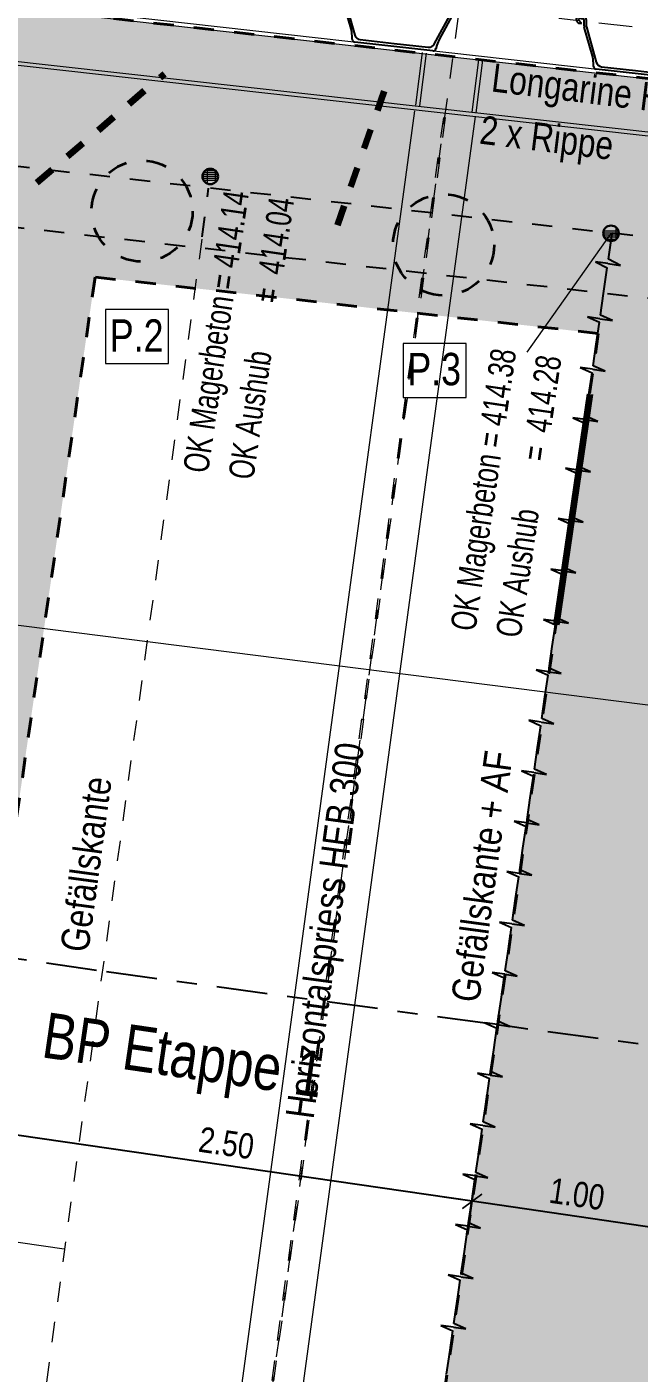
# Model space of a CAD drawing. Header units: metres. Extents: x 2681086.2 to 2681125.9, y 1225431.9 to 1225460.7.
# Drawn here: x 2681097.64 to 2681100.67, y 1225440.68 to 1225447.34 of the extents above; entities that cross this region are included whole.
import ezdxf

# ---------------------------------------------------------------- set-up
doc = ezdxf.new("R2010")
doc.units = ezdxf.units.M
doc.header["$PDMODE"] = 65
for name, pattern in [('ACAD_ISO14W100_S12', [0.35, 0.25, -0.05, 0, -0.05]), ('ALL_S17', [0.025, 0, -0.025]), ('ALL_S19', [0.075, 0, -0.075]), ('AUSGEZOGEN', [0]), ('GETRENNT2_S10', [0.255, 0.125, -0.065, 0, -0.065]), ('PUNKT2_S9', [0.175, 0.075, -0.05, 0, -0.05]), ('STRICHLINIE2_S3', [0.125, 0.075, -0.05]), ('STRICHLINIE_S4', [0.165, 0.125, -0.04]), ('STRICHPUNKT2_S11', [0.245, 0.165, -0.04, 0, -0.04]), ('VERDECKT2_S2', [0.09, 0.05, -0.04])]:
    doc.linetypes.add(name, pattern=pattern)
for name, color, linetype, lineweight in [('__4Kan_Schmutz_proj_Schraffur', 11, 'AUSGEZOGEN', 13), ('Beton geschnitten', 8, 'AUSGEZOGEN', 25), ('Beton verdeckt hinten', 252, 'GETRENNT2_S10', 18), ('Beton verdeckt vorne', 252, 'STRICHLINIE_S4', 25), ('Betonierfugen', 7, 'AUSGEZOGEN', 25), ('Design', 250, 'AUSGEZOGEN', 18), ('Stahl', 252, 'AUSGEZOGEN', 18), ('Standard', 7, 'AUSGEZOGEN', 13), ('Text Waende', 7, 'AUSGEZOGEN', 18), ('Vermassung Schnitte', 7, 'AUSGEZOGEN', 18)]:
    doc.layers.add(name, color=color, linetype=linetype, lineweight=lineweight)
doc.styles.add('ARIAL', font='arial.ttf')
doc.dimstyles.new('DIMSTYLE_9', dxfattribs={"dimtxt": 0.125, "dimasz": 0.14, "dimexe": 0, "dimexo": 0, "dimgap": 0.0625, "dimtad": 2, "dimrnd": 0.005, "dimzin": 4, "dimdsep": 46, "dimtxsty": 'ARIAL', "dimblk1": 'ALL_ML_STRICH', "dimblk2": 'ALL_ML_STRICH', "dimsah": 1, "dimcen": 0, "dimclrd": 7, "dimclre": 7, "dimclrt": 7, "dimadec": 0, "dimazin": 0, "dimtfac": 1, "dimtdec": 0, "dimtix": 1, "dimtmove": 2, "dimatfit": 3, "dimfxl": 0, "dimtzin": 0, "dimlwd": 0, "dimlwe": 18, "dimarcsym": 0})
pattern_1 = [(0, (2680800.786, 1224999.838), (0, 0.01), []), (90, (2680800.786, 1224999.838), (-0.01, 0), [])]

# ---------------------------------------------------------------- blocks, each defined once
blk = doc.blocks.new('COMPLEXOBJECT_77')
at = {"color": 7, "linetype": 'AUSGEZOGEN', "lineweight": 25, "transparency": 33554687}
for p, q in [((298.3808, 447.6652), (298.3817, 447.6726)), ((298.391, 447.6706), (298.3908, 447.6689)), ((298.3916, 447.6666), (298.4039, 447.6527)), ((298.4146, 447.6709), (298.3943, 447.6732)), ((298.3949, 447.6832), (298.4184, 447.6806)), ((298.4021, 447.6492), (298.3968, 447.6498)), ((298.4187, 447.6379), (298.419, 447.6659)), ((298.4291, 447.6685), (298.4287, 447.6396)), ((298.4594, 447.4883), (298.4196, 447.6309)), ((298.4296, 447.6326), (298.4786, 447.4569)), ((298.8709, 447.413), (298.9576, 447.5734)), ((298.9601, 447.5801), (298.9661, 447.6083)), ((298.9753, 447.6035), (298.9694, 447.5761)), ((298.9792, 447.6177), (299.0026, 447.6151)), ((299.001, 447.6052), (298.9808, 447.6075)), ((298.9872, 447.5873), (299.0023, 447.5981)), ((298.9934, 447.5829), (298.9882, 447.5835)), ((299.0035, 447.6002), (299.0037, 447.6019)), ((299.0132, 447.6018), (299.0124, 447.5944)), ((298.967, 447.5695), (298.8966, 447.4392)), ((298.4656, 447.437), (298.4647, 447.4548)), ((298.884, 447.4078), (298.8792, 447.3906))]:
    blk.add_line(p, q, dxfattribs=at)
for points in [[(298.8631, 447.3796), (298.671, 447.4012), (298.4789, 447.4227)], [(298.5042, 447.4352), (298.6727, 447.4163), (298.8412, 447.3974)]]:
    blk.add_lwpolyline(points, dxfattribs=at)
for centre, radius, start, end in [((298.3908, 447.664), 0.01, 173.6027, 214.141), ((298.3936, 447.6713), 0.012, 83.6027, 173.6027), ((298.3991, 447.6697), 0.02, 214.141, 263.6027), ((298.3938, 447.6686), 0.003, 173.6027, 221.6027), ((298.394, 447.6702), 0.003, 83.6027, 173.6027), ((298.4023, 447.6513), 0.00213, 263.6027, 41.6027), ((298.414, 447.666), 0.005, 359.3133, 83.6027), ((298.4171, 447.6686), 0.012, 359.3133, 83.6027), ((298.4437, 447.6376), 0.025, 179.3133, 195.5857), ((298.4537, 447.6393), 0.025, 179.3133, 195.5857), ((298.9356, 447.5853), 0.025, 331.6196, 347.8921), ((298.9779, 447.6058), 0.012, 83.6027, 167.8921), ((298.945, 447.5814), 0.025, 331.6196, 347.8921), ((298.9802, 447.6025), 0.005, 83.6027, 167.8921), ((298.9884, 447.5856), 0.00213, 125.6027, 263.6027), ((298.9956, 447.6028), 0.02, 263.6027, 313.0644), ((299.0007, 447.6022), 0.003, 353.6027, 83.6027), ((299.0005, 447.6006), 0.003, 305.6027, 353.6027), ((299.0013, 447.6031), 0.012, 353.6027, 83.6027), ((299.0024, 447.5955), 0.01, 313.0644, 353.6027), ((298.3149, 447.4479), 0.15, 2.6027, 15.5857), ((298.5075, 447.465), 0.03, 195.5857, 263.6027), ((299.0286, 447.3679), 0.15, 151.6196, 164.6027), ((298.4805, 447.4376), 0.015, 182.6027, 263.6027), ((298.8445, 447.4272), 0.03, 263.6027, 331.6196), ((298.8648, 447.3946), 0.015, 263.6027, 344.6027)]:
    blk.add_arc(centre, radius, start, end, dxfattribs=at)
blk = doc.blocks.new('COMPLEXOBJECT_79')
at = {"color": 7, "linetype": 'AUSGEZOGEN', "lineweight": 25, "transparency": 33554687}
for p, q in [((299.5734, 447.5315), (299.5742, 447.5389)), ((299.5835, 447.5369), (299.5834, 447.5352)), ((299.5841, 447.5329), (299.5964, 447.519)), ((299.6071, 447.5372), (299.5869, 447.5395)), ((299.5875, 447.5495), (299.6109, 447.5469)), ((299.5946, 447.5155), (299.5894, 447.5161)), ((299.6112, 447.5042), (299.6115, 447.5322)), ((299.6216, 447.5348), (299.6212, 447.5059)), ((299.6519, 447.3545), (299.6121, 447.4972)), ((299.6221, 447.4989), (299.6712, 447.3232)), ((300.0634, 447.2792), (300.1501, 447.4397)), ((300.1526, 447.4464), (300.1586, 447.4746)), ((300.1679, 447.4698), (300.162, 447.4424)), ((300.1717, 447.484), (300.1952, 447.4814)), ((300.1936, 447.4715), (300.1733, 447.4737)), ((300.1797, 447.4536), (300.1948, 447.4644)), ((300.1859, 447.4492), (300.1807, 447.4498)), ((300.196, 447.4665), (300.1962, 447.4682)), ((300.2058, 447.4681), (300.2049, 447.4606)), ((300.1595, 447.4358), (300.0892, 447.3055)), ((299.6581, 447.3032), (299.6573, 447.3211)), ((300.0765, 447.274), (300.0718, 447.2569))]:
    blk.add_line(p, q, dxfattribs=at)
for points in [[(300.0556, 447.2459), (299.8635, 447.2675), (299.6714, 447.289)], [(299.6967, 447.3015), (299.8652, 447.2826), (300.0337, 447.2637)]]:
    blk.add_lwpolyline(points, dxfattribs=at)
for centre, radius, start, end in [((299.5833, 447.5303), 0.01, 173.6027, 214.141), ((299.5861, 447.5376), 0.012, 83.6027, 173.6027), ((299.5916, 447.536), 0.02, 214.141, 263.6027), ((299.5863, 447.5349), 0.003, 173.6027, 221.6027), ((299.5865, 447.5365), 0.003, 83.6027, 173.6027), ((299.5948, 447.5176), 0.00213, 263.6027, 41.6027), ((299.6065, 447.5323), 0.005, 359.3133, 83.6027), ((299.6096, 447.5349), 0.012, 359.3133, 83.6027), ((299.6362, 447.5039), 0.025, 179.3133, 195.5857), ((299.6462, 447.5056), 0.025, 179.3133, 195.5857), ((300.1281, 447.4516), 0.025, 331.6196, 347.8921), ((300.1704, 447.4721), 0.012, 83.6027, 167.8921), ((300.1375, 447.4477), 0.025, 331.6196, 347.8921), ((300.1727, 447.4688), 0.005, 83.6027, 167.8921), ((300.1809, 447.4519), 0.00213, 125.6027, 263.6027), ((300.1881, 447.4691), 0.02, 263.6027, 313.0644), ((300.1932, 447.4685), 0.003, 353.6027, 83.6027), ((300.193, 447.4669), 0.003, 305.6027, 353.6027), ((300.1938, 447.4694), 0.012, 353.6027, 83.6027), ((300.195, 447.4618), 0.01, 313.0644, 353.6027), ((299.5074, 447.3142), 0.15, 2.6027, 15.5857), ((299.7001, 447.3313), 0.03, 195.5857, 263.6027), ((300.2211, 447.2342), 0.15, 151.6196, 164.6027), ((299.6731, 447.3039), 0.015, 182.6027, 263.6027), ((300.0371, 447.2935), 0.03, 263.6027, 331.6196), ((300.0573, 447.2608), 0.015, 263.6027, 344.6027)]:
    blk.add_arc(centre, radius, start, end, dxfattribs=at)
blk = doc.blocks.new('ALL_ML_STRICH')
at = {"color": 0, "linetype": 'ByBlock', "lineweight": -2}
for p, q in [((0, -0.5), (0, 0.5)), ((-1, 0), (0.5, 0)), ((-0.3, -0.3), (0.3, 0.3))]:
    blk.add_line(p, q, dxfattribs=at)
blk = doc.blocks.new('*D118')
at = {"layer": 'DEFPOINTS', "color": 7, "linetype": 'AUSGEZOGEN', "lineweight": 18, "transparency": 16777216}
for p in [(2681099.837, 1225441.483), (2681100.841, 1225441.443), (2681100.833, 1225441.389)]:
    blk.add_point(p, dxfattribs=at)
at = {"layer": 'Vermassung Schnitte', "color": 7, "linetype": 'AUSGEZOGEN', "lineweight": -2, "transparency": 16777216}
for p, q in [((2681099.844, 1225441.533), (2681099.844, 1225441.533)), ((2681100.833, 1225441.389), (2681099.844, 1225441.533)), ((2681100.833, 1225441.389), (2681100.833, 1225441.389))]:
    blk.add_line(p, q, dxfattribs=at)
at = {"layer": 'Vermassung Schnitte', "color": 7, "linetype": 'AUSGEZOGEN', "lineweight": 18, "transparency": 16777216, "xscale": 0.14, "yscale": 0.14, "zscale": 0.14}
for p, rotation in [((2681099.844, 1225441.533), 171.735), ((2681100.833, 1225441.389), 351.7350000000001)]:
    blk.add_blockref('ALL_ML_STRICH', p, dxfattribs=dict(at, rotation=rotation))
at = {"layer": 'Vermassung Schnitte', "color": 7, "linetype": 'AUSGEZOGEN', "lineweight": 18, "transparency": 16777216, "insert": (2681100.362, 1225441.568), "char_height": 0.125, "width": 0.4, "attachment_point": 5, "rotation": 351.73215, "style": 'ARIAL'}
blk.add_mtext('\\W0.80;\\A1;{\\A1;{1.00\\H0.082500;\\S^ ;}}', dxfattribs=at)
blk = doc.blocks.new('*D119')
at = {"layer": 'DEFPOINTS', "color": 7, "linetype": 'AUSGEZOGEN', "lineweight": 18, "transparency": 16777216}
for p in [(2681097.398, 1225442.086), (2681099.844, 1225441.533), (2681099.837, 1225441.483)]:
    blk.add_point(p, dxfattribs=at)
at = {"layer": 'Vermassung Schnitte', "color": 7, "linetype": 'AUSGEZOGEN', "lineweight": -2, "transparency": 16777216}
for p, q in [((2681097.37, 1225441.892), (2681097.37, 1225441.892)), ((2681099.844, 1225441.533), (2681097.37, 1225441.892)), ((2681099.844, 1225441.533), (2681099.844, 1225441.533))]:
    blk.add_line(p, q, dxfattribs=at)
at = {"layer": 'Vermassung Schnitte', "color": 7, "linetype": 'AUSGEZOGEN', "lineweight": 18, "transparency": 16777216, "xscale": 0.14, "yscale": 0.14, "zscale": 0.14}
for p, rotation in [((2681097.37, 1225441.892), 171.735), ((2681099.844, 1225441.533), 351.7350000000001)]:
    blk.add_blockref('ALL_ML_STRICH', p, dxfattribs=dict(at, rotation=rotation))
at = {"layer": 'Vermassung Schnitte', "color": 7, "linetype": 'AUSGEZOGEN', "lineweight": 18, "transparency": 16777216, "insert": (2681098.63, 1225441.82), "char_height": 0.125, "width": 0.4, "attachment_point": 5, "rotation": 351.73215, "style": 'ARIAL'}
blk.add_mtext('\\W0.80;\\A1;{\\A1;{2.50\\H0.082500;\\S^ ;}}', dxfattribs=at)
blk = doc.blocks.new('MUSTERELEMENT_9')
at = {"layer": 'Betonierfugen', "color": 7, "linetype": 'AUSGEZOGEN', "lineweight": 25, "transparency": 33554687}
for p, q in [((299.7287, 446.3288), (299.6669, 446.3378)), ((299.6669, 446.3378), (299.7257, 446.308)), ((299.7072, 446.1803), (299.7257, 446.308)), ((299.7287, 446.3288), (299.7906, 446.3198)), ((299.7906, 446.3198), (299.7318, 446.3496))]:
    blk.add_line(p, q, dxfattribs=at)
blk.add_lwpolyline([(299.7318, 446.3496), (299.7503, 446.4773), (299.7503, 446.4773)], dxfattribs=at)
blk = doc.blocks.new('MUSTERELEMENT_10')
at = {"layer": 'Betonierfugen', "color": 7, "linetype": 'AUSGEZOGEN', "lineweight": 25, "transparency": 33554687}
for p, q in [((299.6916, 446.0732), (299.7072, 446.1803)), ((299.6891, 446.0557), (299.6272, 446.0647)), ((299.6272, 446.0647), (299.6866, 446.0383)), ((299.6891, 446.0557), (299.7509, 446.0467)), ((299.7509, 446.0467), (299.6916, 446.0732)), ((299.671, 445.9311), (299.6866, 446.0383)), ((299.6554, 445.824), (299.671, 445.9311)), ((299.6529, 445.8066), (299.591, 445.8156)), ((299.591, 445.8156), (299.6504, 445.7891)), ((299.6348, 445.682), (299.6504, 445.7891)), ((299.6529, 445.8066), (299.7147, 445.7976)), ((299.7147, 445.7976), (299.6554, 445.824)), ((299.6192, 445.5749), (299.6348, 445.682)), ((299.6786, 445.5484), (299.6192, 445.5749)), ((299.6167, 445.5574), (299.5548, 445.5664)), ((299.5548, 445.5664), (299.6142, 445.54)), ((299.5986, 445.4328), (299.6142, 445.54)), ((299.6167, 445.5574), (299.6786, 445.5484)), ((299.583, 445.3257), (299.5986, 445.4328)), ((299.5805, 445.3083), (299.5187, 445.3172)), ((299.5187, 445.3172), (299.578, 445.2908)), ((299.6424, 445.2993), (299.583, 445.3257)), ((299.5624, 445.1837), (299.578, 445.2908)), ((299.5805, 445.3083), (299.6424, 445.2993)), ((299.5468, 445.0765), (299.5624, 445.1837)), ((299.5443, 445.0591), (299.4825, 445.0681)), ((299.4825, 445.0681), (299.5418, 445.0417)), ((299.5443, 445.0591), (299.6062, 445.0501)), ((299.6062, 445.0501), (299.5468, 445.0765)), ((299.5262, 444.9345), (299.5418, 445.0417)), ((299.5107, 444.8274), (299.5262, 444.9345)), ((299.5081, 444.8099), (299.4463, 444.8189)), ((299.4463, 444.8189), (299.5056, 444.7925)), ((299.49, 444.6854), (299.5056, 444.7925)), ((299.5081, 444.8099), (299.57, 444.801)), ((299.57, 444.801), (299.5107, 444.8274)), ((299.4745, 444.5782), (299.49, 444.6854)), ((299.5338, 444.5518), (299.4745, 444.5782)), ((299.4719, 444.5608), (299.4101, 444.5698)), ((299.4101, 444.5698), (299.4694, 444.5434)), ((299.4538, 444.4362), (299.4694, 444.5434)), ((299.4719, 444.5608), (299.5338, 444.5518)), ((299.4383, 444.3291), (299.4538, 444.4362)), ((299.4357, 444.3116), (299.3739, 444.3206)), ((299.3739, 444.3206), (299.4332, 444.2942)), ((299.4357, 444.3116), (299.4976, 444.3027)), ((299.4976, 444.3027), (299.4383, 444.3291)), ((299.4176, 444.1871), (299.4332, 444.2942)), ((299.4021, 444.0799), (299.4176, 444.1871)), ((299.3995, 444.0625), (299.3377, 444.0715)), ((299.3377, 444.0715), (299.397, 444.045)), ((299.3814, 443.9379), (299.397, 444.045)), ((299.3995, 444.0625), (299.4614, 444.0535)), ((299.4614, 444.0535), (299.4021, 444.0799)), ((299.3659, 443.8308), (299.3814, 443.9379)), ((299.3634, 443.8133), (299.3015, 443.8223)), ((299.3015, 443.8223), (299.3608, 443.7959)), ((299.3453, 443.6887), (299.3608, 443.7959)), ((299.3634, 443.8133), (299.4252, 443.8043)), ((299.4252, 443.8043), (299.3659, 443.8308)), ((299.3297, 443.5816), (299.3453, 443.6887)), ((299.389, 443.5552), (299.3297, 443.5816)), ((299.3272, 443.5642), (299.2653, 443.5732)), ((299.2653, 443.5732), (299.3246, 443.5467)), ((299.3091, 443.4396), (299.3246, 443.5467)), ((299.3272, 443.5642), (299.389, 443.5552)), ((299.2935, 443.3325), (299.3091, 443.4396)), ((299.291, 443.315), (299.2291, 443.324)), ((299.2291, 443.324), (299.2884, 443.2976)), ((299.291, 443.315), (299.3528, 443.306)), ((299.3528, 443.306), (299.2935, 443.3325)), ((299.2729, 443.1904), (299.2884, 443.2976)), ((299.2573, 443.0833), (299.2729, 443.1904)), ((299.2548, 443.0659), (299.1929, 443.0748)), ((299.1929, 443.0748), (299.2522, 443.0484)), ((299.2367, 442.9413), (299.2522, 443.0484)), ((299.2548, 443.0659), (299.3166, 443.0569)), ((299.3166, 443.0569), (299.2573, 443.0833)), ((299.2211, 442.8341), (299.2367, 442.9413)), ((299.2186, 442.8167), (299.1567, 442.8257)), ((299.1567, 442.8257), (299.216, 442.7993)), ((299.2005, 442.6921), (299.216, 442.7993)), ((299.2186, 442.8167), (299.2804, 442.8077)), ((299.2804, 442.8077), (299.2211, 442.8341)), ((299.1849, 442.585), (299.2005, 442.6921)), ((299.2442, 442.5586), (299.1849, 442.585)), ((299.1824, 442.5676), (299.1205, 442.5765)), ((299.1205, 442.5765), (299.1799, 442.5501)), ((299.1643, 442.443), (299.1799, 442.5501)), ((299.1824, 442.5676), (299.2442, 442.5586)), ((299.1487, 442.3358), (299.1643, 442.443)), ((299.1462, 442.3184), (299.0843, 442.3274)), ((299.0843, 442.3274), (299.1437, 442.301)), ((299.1462, 442.3184), (299.208, 442.3094)), ((299.208, 442.3094), (299.1487, 442.3358)), ((299.1281, 442.1938), (299.1437, 442.301)), ((299.1125, 442.0867), (299.1281, 442.1938)), ((299.11, 442.0692), (299.0482, 442.0782)), ((299.0482, 442.0782), (299.1075, 442.0518)), ((299.0919, 441.9447), (299.1075, 442.0518)), ((299.11, 442.0692), (299.1719, 442.0603)), ((299.1719, 442.0603), (299.1125, 442.0867)), ((299.0763, 441.8375), (299.0919, 441.9447)), ((299.0738, 441.8201), (299.012, 441.8291)), ((299.012, 441.8291), (299.0713, 441.8026)), ((299.0557, 441.6955), (299.0713, 441.8026)), ((299.0738, 441.8201), (299.1357, 441.8111)), ((299.1357, 441.8111), (299.0763, 441.8375)), ((299.0402, 441.5884), (299.0557, 441.6955)), ((299.0995, 441.5619), (299.0402, 441.5884)), ((299.0376, 441.5709), (298.9758, 441.5799)), ((298.9758, 441.5799), (299.0351, 441.5535)), ((299.0195, 441.4464), (299.0351, 441.5535)), ((299.0376, 441.5709), (299.0995, 441.5619)), ((299.004, 441.3392), (299.0195, 441.4464)), ((299.0014, 441.3218), (298.9396, 441.3308)), ((298.9396, 441.3308), (298.9989, 441.3043)), ((299.0014, 441.3218), (299.0633, 441.3128)), ((299.0633, 441.3128), (299.004, 441.3392)), ((298.9833, 441.1972), (298.9989, 441.3043)), ((298.9678, 441.0901), (298.9833, 441.1972)), ((298.9652, 441.0726), (298.9034, 441.0816)), ((298.9034, 441.0816), (298.9627, 441.0552)), ((298.9471, 440.948), (298.9627, 441.0552)), ((298.9652, 441.0726), (299.0271, 441.0636)), ((299.0271, 441.0636), (298.9678, 441.0901)), ((298.9316, 440.8409), (298.9471, 440.948))]:
    blk.add_line(p, q, dxfattribs=at)

msp = doc.modelspace()

# ---------------------------------------------------------------- hatches: boundary and pattern name
at = {"layer": '__4Kan_Schmutz_proj_Schraffur', "linetype": 'AUSGEZOGEN', "lineweight": 25, "transparency": 33554687}
h = msp.add_hatch(color=254, dxfattribs=at)
h.paths.add_polyline_path([(2681100.281, 1225437.584), (2681101.461, 1225445.709), (2681101.646, 1225446.977), (2681095.608, 1225447.654), (2681095.361, 1225446.394), (2681096.987, 1225446.211), (2681096.011, 1225439.495), (2681093.741, 1225439.824), (2681093.364, 1225438.585)])
h.paths.add_polyline_path([(2681099.475, 1225438.994), (2681097.001, 1225439.352), (2681097.981, 1225446.1), (2681100.467, 1225445.821)], flags=16)
at = {"layer": 'Standard', "linetype": 'AUSGEZOGEN', "lineweight": 13, "transparency": 33554687}
h = msp.add_hatch(dxfattribs=at)
h.set_pattern_fill('SCHRAFFUR_10', scale=0.05, style=0, pattern_type=2)
h.set_pattern_definition(pattern_1)
h.paths.add_polyline_path([(2681098.545, 1225446.559), (2681098.547, 1225446.558), (2681098.549, 1225446.558), (2681098.552, 1225446.558), (2681098.554, 1225446.558), (2681098.557, 1225446.559), (2681098.559, 1225446.559), (2681098.561, 1225446.56), (2681098.564, 1225446.561), (2681098.566, 1225446.562), (2681098.568, 1225446.563), (2681098.57, 1225446.564), (2681098.572, 1225446.565), (2681098.574, 1225446.567), (2681098.576, 1225446.568), (2681098.578, 1225446.57), (2681098.579, 1225446.572), (2681098.581, 1225446.574), (2681098.582, 1225446.576), (2681098.583, 1225446.578), (2681098.585, 1225446.58), (2681098.586, 1225446.582), (2681098.586, 1225446.584), (2681098.587, 1225446.586), (2681098.588, 1225446.589), (2681098.588, 1225446.591), (2681098.588, 1225446.594), (2681098.589, 1225446.596), (2681098.589, 1225446.598), (2681098.588, 1225446.601), (2681098.588, 1225446.603), (2681098.588, 1225446.606), (2681098.587, 1225446.608), (2681098.586, 1225446.61), (2681098.585, 1225446.612), (2681098.584, 1225446.615), (2681098.583, 1225446.617), (2681098.582, 1225446.619), (2681098.58, 1225446.621), (2681098.579, 1225446.623), (2681098.577, 1225446.624), (2681098.575, 1225446.626), (2681098.573, 1225446.627), (2681098.571, 1225446.629), (2681098.569, 1225446.63), (2681098.567, 1225446.631), (2681098.565, 1225446.632), (2681098.563, 1225446.633), (2681098.56, 1225446.634), (2681098.558, 1225446.634), (2681098.556, 1225446.635), (2681098.553, 1225446.635), (2681098.551, 1225446.635), (2681098.548, 1225446.635), (2681098.546, 1225446.635), (2681098.544, 1225446.635), (2681098.541, 1225446.634), (2681098.539, 1225446.634), (2681098.537, 1225446.633), (2681098.534, 1225446.632), (2681098.532, 1225446.631), (2681098.53, 1225446.63), (2681098.528, 1225446.628), (2681098.526, 1225446.627), (2681098.524, 1225446.625), (2681098.523, 1225446.624), (2681098.521, 1225446.622), (2681098.519, 1225446.62), (2681098.518, 1225446.618), (2681098.517, 1225446.616), (2681098.516, 1225446.614), (2681098.515, 1225446.612), (2681098.514, 1225446.609), (2681098.513, 1225446.607), (2681098.512, 1225446.605), (2681098.512, 1225446.602), (2681098.512, 1225446.6), (2681098.512, 1225446.597), (2681098.512, 1225446.595), (2681098.512, 1225446.593), (2681098.512, 1225446.59), (2681098.513, 1225446.588), (2681098.513, 1225446.586), (2681098.514, 1225446.583), (2681098.515, 1225446.581), (2681098.516, 1225446.579), (2681098.517, 1225446.577), (2681098.519, 1225446.575), (2681098.52, 1225446.573), (2681098.522, 1225446.571), (2681098.523, 1225446.569), (2681098.525, 1225446.568), (2681098.527, 1225446.566), (2681098.529, 1225446.565), (2681098.531, 1225446.563), (2681098.533, 1225446.562), (2681098.535, 1225446.561), (2681098.538, 1225446.56), (2681098.54, 1225446.56), (2681098.542, 1225446.559)], flags=0)
h = msp.add_hatch(dxfattribs=at)
h.set_pattern_fill('SCHRAFFUR_10', scale=0.05, style=0, pattern_type=2)
h.set_pattern_definition(pattern_1)
h.paths.add_polyline_path([(2681100.525, 1225446.277), (2681100.527, 1225446.277), (2681100.53, 1225446.277), (2681100.532, 1225446.277), (2681100.534, 1225446.277), (2681100.537, 1225446.278), (2681100.539, 1225446.278), (2681100.541, 1225446.279), (2681100.544, 1225446.279), (2681100.546, 1225446.28), (2681100.548, 1225446.281), (2681100.55, 1225446.283), (2681100.552, 1225446.284), (2681100.554, 1225446.285), (2681100.556, 1225446.287), (2681100.558, 1225446.289), (2681100.559, 1225446.29), (2681100.561, 1225446.292), (2681100.562, 1225446.294), (2681100.564, 1225446.296), (2681100.565, 1225446.298), (2681100.566, 1225446.301), (2681100.567, 1225446.303), (2681100.567, 1225446.305), (2681100.568, 1225446.308), (2681100.568, 1225446.31), (2681100.569, 1225446.312), (2681100.569, 1225446.315), (2681100.569, 1225446.317), (2681100.568, 1225446.32), (2681100.568, 1225446.322), (2681100.568, 1225446.324), (2681100.567, 1225446.327), (2681100.566, 1225446.329), (2681100.565, 1225446.331), (2681100.564, 1225446.333), (2681100.563, 1225446.335), (2681100.562, 1225446.338), (2681100.56, 1225446.339), (2681100.559, 1225446.341), (2681100.557, 1225446.343), (2681100.555, 1225446.345), (2681100.553, 1225446.346), (2681100.551, 1225446.348), (2681100.549, 1225446.349), (2681100.547, 1225446.35), (2681100.545, 1225446.351), (2681100.543, 1225446.352), (2681100.541, 1225446.353), (2681100.538, 1225446.353), (2681100.536, 1225446.354), (2681100.533, 1225446.354), (2681100.531, 1225446.354), (2681100.529, 1225446.354), (2681100.526, 1225446.354), (2681100.524, 1225446.353), (2681100.521, 1225446.353), (2681100.519, 1225446.352), (2681100.517, 1225446.352), (2681100.515, 1225446.351), (2681100.512, 1225446.35), (2681100.51, 1225446.348), (2681100.508, 1225446.347), (2681100.506, 1225446.346), (2681100.504, 1225446.344), (2681100.503, 1225446.342), (2681100.501, 1225446.341), (2681100.5, 1225446.339), (2681100.498, 1225446.337), (2681100.497, 1225446.335), (2681100.496, 1225446.333), (2681100.495, 1225446.33), (2681100.494, 1225446.328), (2681100.493, 1225446.326), (2681100.493, 1225446.323), (2681100.492, 1225446.321), (2681100.492, 1225446.319), (2681100.492, 1225446.316), (2681100.492, 1225446.314), (2681100.492, 1225446.311), (2681100.492, 1225446.309), (2681100.493, 1225446.307), (2681100.493, 1225446.304), (2681100.494, 1225446.302), (2681100.495, 1225446.3), (2681100.496, 1225446.298), (2681100.497, 1225446.296), (2681100.499, 1225446.293), (2681100.5, 1225446.292), (2681100.502, 1225446.29), (2681100.503, 1225446.288), (2681100.505, 1225446.286), (2681100.507, 1225446.285), (2681100.509, 1225446.283), (2681100.511, 1225446.282), (2681100.513, 1225446.281), (2681100.515, 1225446.28), (2681100.518, 1225446.279), (2681100.52, 1225446.278), (2681100.522, 1225446.278)], flags=0)

# ---------------------------------------------------------------- linework, layer by layer
at = {"layer": 'Beton geschnitten', "color": 7, "linetype": 'ALL_S17', "lineweight": 25, "transparency": 33554687}
for p, q in [((2681108.389, 1225445.436), (2681095.457, 1225446.886)), ((2681108.363, 1225445.137), (2681096.022, 1225446.521))]:
    msp.add_line(p, q, dxfattribs=at)
at = {"layer": 'Beton verdeckt hinten', "color": 7, "linetype": 'ACAD_ISO14W100_S12', "lineweight": 25, "transparency": 33554687}
for p, q in [((2681097.988, 1225442.673), (2681094.723, 1225443.149)), ((2681101.556, 1225442.189), (2681097.988, 1225442.673))]:
    msp.add_line(p, q, dxfattribs=at)
at = {"layer": 'Beton verdeckt vorne', "color": 7, "linetype": 'ALL_S19', "lineweight": 25, "transparency": 33554687}
msp.add_line((2681098.51, 1225446.298), (2681098.542, 1225446.54), dxfattribs=at)
at = {"layer": 'Design', "color": 7, "linetype": 'AUSGEZOGEN', "lineweight": 13, "transparency": 33554687}
for p, q in [((2681100.115, 1225445.729), (2681100.53, 1225446.316)), ((2681107.939, 1225443.072), (2681095.05, 1225444.7)), ((2681095.849, 1225441.587), (2681097.828, 1225441.298))]:
    msp.add_line(p, q, dxfattribs=at)
at = {"layer": 'Design', "color": 7, "linetype": 'ALL_S19', "lineweight": 13, "transparency": 33554687}
msp.add_line((2681098.508, 1225446.287), (2681097.528, 1225439.071), dxfattribs=at)
at = {"layer": 'Design', "color": 7, "linetype": 'STRICHLINIE2_S3', "lineweight": 35, "transparency": 33554687}
for centre in [(2681098.213, 1225446.426), (2681099.703, 1225446.259)]:
    msp.add_circle(centre, 0.25, dxfattribs=at)
at = {"layer": 'Stahl', "linetype": 'GETRENNT2_S10', "lineweight": 13, "transparency": 33554687}
msp.add_line((2681099.834, 1225447.824), (2681098.352, 1225436.899), dxfattribs=at)
at = {"layer": 'Stahl', "transparency": 33554687}
for p, q in [((2681096.157, 1225447.591), (2681104.317, 1225446.676)), ((2681096.159, 1225447.61), (2681104.319, 1225446.695)), ((2681096.125, 1225447.312), (2681104.285, 1225446.397)), ((2681096.127, 1225447.331), (2681104.287, 1225446.416)), ((2681099.597, 1225447.209), (2681099.564, 1225446.949)), ((2681099.617, 1225447.206), (2681099.584, 1225446.946)), ((2681099.875, 1225447.174), (2681099.842, 1225446.914)), ((2681099.895, 1225447.172), (2681099.862, 1225446.912)), ((2681098.361, 1225438.088), (2681099.561, 1225446.922)), ((2681098.659, 1225438.051), (2681099.86, 1225446.893))]:
    msp.add_line(p, q, dxfattribs=at)
at = {"layer": 'Stahl', "linetype": 'VERDECKT2_S2', "transparency": 33554687}
for p, q in [((2681098.505, 1225438.07), (2681099.706, 1225446.908)), ((2681098.514, 1225438.069), (2681099.715, 1225446.907))]:
    msp.add_line(p, q, dxfattribs=at)
at = {"layer": 'Standard', "color": 94, "linetype": 'VERDECKT2_S2', "lineweight": 40, "transparency": 33554687}
for p, q in [((2681106.121, 1225446.475), (2681095.996, 1225447.61)), ((2681097.981, 1225446.1), (2681097.001, 1225439.352)), ((2681100.467, 1225445.821), (2681097.981, 1225446.1)), ((2681100.467, 1225445.821), (2681099.475, 1225438.994))]:
    msp.add_line(p, q, dxfattribs=at)
at = {"layer": 'Standard', "color": 7, "linetype": 'PUNKT2_S9', "lineweight": 100, "transparency": 33554687}
for p, q in [((2681097.693, 1225446.567), (2681098.324, 1225447.105)), ((2681099.178, 1225446.357), (2681099.414, 1225447.033))]:
    msp.add_line(p, q, dxfattribs=at)
at = {"layer": 'Standard', "color": 52, "linetype": 'AUSGEZOGEN', "lineweight": 100, "transparency": 33554687}
msp.add_line((2681100.425, 1225445.521), (2681100.259, 1225444.381), dxfattribs=at)
at = {"layer": 'Standard', "color": 7, "linetype": 'AUSGEZOGEN', "lineweight": 30, "transparency": 33554687}
for centre in [(2681098.55, 1225446.597), (2681100.53, 1225446.316)]:
    msp.add_circle(centre, 0.0385, dxfattribs=at)
at = {"layer": 'Text Waende', "color": 7, "linetype": 'AUSGEZOGEN', "lineweight": 13, "transparency": 33554687}
for points in [[(2681098.033, 1225445.672), (2681098.344, 1225445.672), (2681098.344, 1225445.939), (2681098.033, 1225445.939), (2681098.033, 1225445.672)], [(2681099.503, 1225445.504), (2681099.814, 1225445.504), (2681099.814, 1225445.771), (2681099.503, 1225445.771), (2681099.503, 1225445.504)]]:
    msp.add_lwpolyline(points, dxfattribs=at)
at = {"layer": 'Vermassung Schnitte', "color": 7, "linetype": 'STRICHPUNKT2_S11', "lineweight": 18, "transparency": 33554687}
msp.add_line((2681108.49, 1225446.456), (2681095.033, 1225447.965), dxfattribs=at)

# ---------------------------------------------------------------- block references
at = {"color": 7, "linetype": 'AUSGEZOGEN', "lineweight": 25, "transparency": 33554687}
for name in ['COMPLEXOBJECT_77', 'COMPLEXOBJECT_79']:
    msp.add_blockref(name, (2680800.786, 1224999.838), dxfattribs=at)
at = {"layer": 'Betonierfugen', "color": 7, "linetype": 'AUSGEZOGEN', "lineweight": 25, "transparency": 33554687}
for name in ['MUSTERELEMENT_9', 'MUSTERELEMENT_10']:
    msp.add_blockref(name, (2680800.786, 1224999.838), dxfattribs=at)

# ---------------------------------------------------------------- texts
at = {"layer": 'Stahl', "transparency": 33554687, "char_height": 0.14, "attachment_point": 7, "style": 'ARIAL'}
for s, insert, width, rotation in [('\\W0.80;Longarine HEB 300', (2681099.929, 1225446.976), 1.4302, 352.94605), ('\\W0.80;2 x Rippe', (2681099.871, 1225446.718), 0.7207, 352.94605), ('\\W0.80;Horizontalspriess HEB 300', (2681099.102, 1225441.93), 1.936, 82.31638)]:
    msp.add_mtext(s, dxfattribs=dict(at, insert=insert, width=width, rotation=rotation))
at = {"layer": 'Standard', "color": 7, "linetype": 'AUSGEZOGEN', "lineweight": 13, "transparency": 33554687, "char_height": 0.125, "attachment_point": 1, "rotation": 81.6973, "line_spacing_factor": 1.0843, "style": 'ARIAL'}
for s, insert, width in [('\\A1;{\\fArial|i0|b0;\\H0.125000;\\W0.714286;\\C7;OK Magerbeton = 414.14}\\P{\\fArial|i0|b0;\\H0.125000;\\W0.714286;\\C7;OK Aushub       =  414.04}\\P', (2681098.415, 1225445.145), 1.5444), ('\\A1;{\\fArial|i0|b0;\\H0.125000;\\W0.714286;\\C7;OK Magerbeton = 414.38}\\P{\\fArial|i0|b0;\\H0.125000;\\W0.714286;\\C7;OK Aushub       =  414.28}\\P', (2681099.736, 1225444.364), 1.5446)]:
    msp.add_mtext(s, dxfattribs=dict(at, insert=insert, width=width))
at = {"layer": 'Text Waende', "color": 7, "linetype": 'AUSGEZOGEN', "lineweight": 13, "transparency": 33554687, "char_height": 0.16, "width": 0.332, "attachment_point": 7, "style": 'ARIAL'}
for s, insert in [('\\W0.79;P.2', (2681098.054, 1225445.731)), ('\\W0.79;P.3', (2681099.524, 1225445.563))]:
    msp.add_mtext(s, dxfattribs=dict(at, insert=insert))
at = {"layer": 'Text Waende', "color": 7, "linetype": 'AUSGEZOGEN', "lineweight": 25, "transparency": 33554687, "attachment_point": 7, "style": 'ARIAL'}
for s, insert, char_height, width, rotation in [('\\W0.80;Gefällskante + AF', (2681099.88, 1225442.51), 0.14, 1.3068, 82.26451), ('\\W0.80;Gefällskante', (2681097.949, 1225442.758), 0.14, 0.9298, 82.26451), ('\\W0.79; BP Etappe 1 ', (2681097.633, 1225442.188), 0.225, 1.6433, 351.72081)]:
    msp.add_mtext(s, dxfattribs=dict(at, insert=insert, char_height=char_height, width=width, rotation=rotation))

# ---------------------------------------------------------------- dimensions: what is measured, and where the dimension line sits
at = {"layer": 'Vermassung Schnitte', "color": 7, "linetype": 'AUSGEZOGEN', "lineweight": 18, "transparency": 33554687}
for base, p1, p2, picture, middle in [((2681097.37, 1225441.892), (2681099.844, 1225441.533), (2681097.37, 1225441.892), '*D119', (2681098.63, 1225441.82)), ((2681099.844, 1225441.533), (2681100.833, 1225441.389), (2681099.844, 1225441.533), '*D118', (2681100.362, 1225441.568))]:
    dim = msp.add_linear_dim(base=base, p1=p1, p2=p2, angle=171.735, dimstyle='DIMSTYLE_9', override={"dimpost": '<>', "dimclrd": 7, "dimclre": 7, "dimclrt": 7, "dimlwd": 0, "dimlwe": 18}, dxfattribs=at)
    dim.commit()
    dim.dimension.update_dxf_attribs({"geometry": picture, "text_midpoint": middle, "dimtype": 160})

doc.saveas('drawing.dxf')
